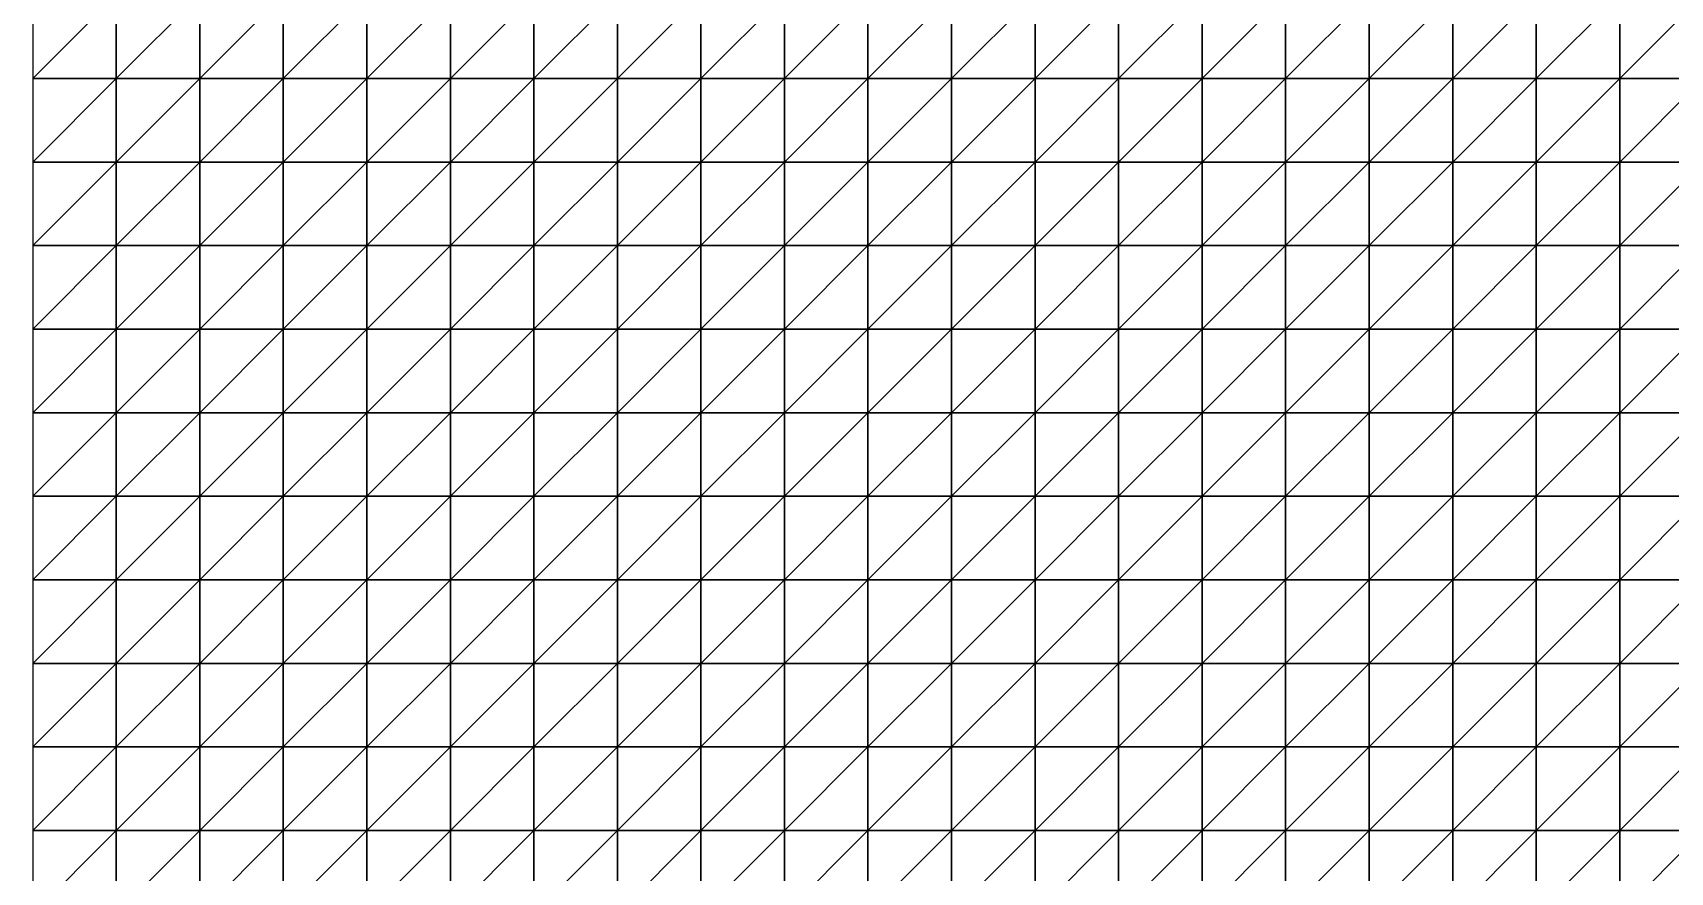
# Model space of a CAD drawing. Header units: metres. Extents: x 351000 to 353000, y 7455000 to 7457000.
# Drawn here: x 351000 to 351490.1, y 7455987.5 to 7456238.7 of the extents above; entities that cross this region are included whole.
import ezdxf

# ---------------------------------------------------------------- set-up
doc = ezdxf.new("R2010")
doc.units = ezdxf.units.M

msp = doc.modelspace()

# ---------------------------------------------------------------- linework, layer by layer
at = {"layer": 'BASE_OF_COVER_BOC'}
for points in [[(351000, 7456225, 1208.79), (351025, 7456225, 1209.56), (351025, 7456250, 1208.5)], [(351000, 7456225, 1208.79), (351025, 7456250, 1208.5), (351000, 7456250, 1208.9)], [(351025, 7456225, 1209.56), (351050, 7456225, 1208.87), (351050, 7456250, 1206.98)], [(351025, 7456225, 1209.56), (351050, 7456250, 1206.98), (351025, 7456250, 1208.5)], [(351050, 7456225, 1208.87), (351075, 7456225, 1207.13), (351075, 7456250, 1205.04)], [(351050, 7456225, 1208.87), (351075, 7456250, 1205.04), (351050, 7456250, 1206.98)], [(351075, 7456225, 1207.13), (351100, 7456225, 1205.11), (351100, 7456250, 1203.48)], [(351075, 7456225, 1207.13), (351100, 7456250, 1203.48), (351075, 7456250, 1205.04)], [(351100, 7456225, 1205.11), (351125, 7456225, 1203.62), (351125, 7456250, 1202.91)], [(351100, 7456225, 1205.11), (351125, 7456250, 1202.91), (351100, 7456250, 1203.48)], [(351125, 7456225, 1203.62), (351150, 7456225, 1203.2), (351150, 7456250, 1203.53)], [(351125, 7456225, 1203.62), (351150, 7456250, 1203.53), (351125, 7456250, 1202.91)], [(351150, 7456225, 1203.2), (351175, 7456225, 1203.99), (351175, 7456250, 1205.13)], [(351150, 7456225, 1203.2), (351175, 7456250, 1205.13), (351150, 7456250, 1203.53)], [(351175, 7456225, 1203.99), (351200, 7456225, 1205.66), (351200, 7456250, 1207.27)], [(351175, 7456225, 1203.99), (351200, 7456250, 1207.27), (351175, 7456250, 1205.13)], [(351200, 7456225, 1205.66), (351225, 7456225, 1207.69), (351225, 7456250, 1209.5)], [(351200, 7456225, 1205.66), (351225, 7456250, 1209.5), (351200, 7456250, 1207.27)], [(351225, 7456225, 1207.69), (351250, 7456225, 1209.62), (351250, 7456250, 1211.59)], [(351225, 7456225, 1207.69), (351250, 7456250, 1211.59), (351225, 7456250, 1209.5)], [(351250, 7456225, 1209.62), (351275, 7456225, 1211.33), (351275, 7456250, 1213.59)], [(351250, 7456225, 1209.62), (351275, 7456250, 1213.59), (351250, 7456250, 1211.59)], [(351275, 7456225, 1211.33), (351300, 7456225, 1212.78), (351300, 7456250, 1215.73)], [(351275, 7456225, 1211.33), (351300, 7456250, 1215.73), (351275, 7456250, 1213.59)], [(351300, 7456225, 1212.78), (351325, 7456225, 1214.23), (351325, 7456250, 1217.99)], [(351300, 7456225, 1212.78), (351325, 7456250, 1217.99), (351300, 7456250, 1215.73)], [(351325, 7456225, 1214.23), (351350, 7456225, 1215.93), (351350, 7456250, 1220.26)], [(351325, 7456225, 1214.23), (351350, 7456250, 1220.26), (351325, 7456250, 1217.99)], [(351350, 7456225, 1215.93), (351375, 7456225, 1217.93), (351375, 7456250, 1222.21)], [(351350, 7456225, 1215.93), (351375, 7456250, 1222.21), (351350, 7456250, 1220.26)], [(351375, 7456225, 1217.93), (351400, 7456225, 1220.06), (351400, 7456250, 1223.44)], [(351375, 7456225, 1217.93), (351400, 7456250, 1223.44), (351375, 7456250, 1222.21)], [(351400, 7456225, 1220.06), (351425, 7456225, 1222.05), (351425, 7456250, 1223.75)], [(351400, 7456225, 1220.06), (351425, 7456250, 1223.75), (351400, 7456250, 1223.44)], [(351425, 7456225, 1222.05), (351450, 7456225, 1223.75), (351450, 7456250, 1223.31)], [(351425, 7456225, 1222.05), (351450, 7456250, 1223.31), (351425, 7456250, 1223.75)], [(351450, 7456225, 1223.75), (351475, 7456225, 1225.33), (351475, 7456250, 1222.76)], [(351450, 7456225, 1223.75), (351475, 7456250, 1222.76), (351450, 7456250, 1223.31)], [(351475, 7456225, 1225.33), (351500, 7456225, 1227.28), (351500, 7456250, 1222.99)], [(351475, 7456225, 1225.33), (351500, 7456250, 1222.99), (351475, 7456250, 1222.76)], [(351000, 7456200, 1209.12), (351025, 7456200, 1210.86), (351025, 7456225, 1209.56)], [(351000, 7456200, 1209.12), (351025, 7456225, 1209.56), (351000, 7456225, 1208.79)], [(351025, 7456200, 1210.86), (351050, 7456200, 1211.07), (351050, 7456225, 1208.87)], [(351025, 7456200, 1210.86), (351050, 7456225, 1208.87), (351025, 7456225, 1209.56)], [(351050, 7456200, 1211.07), (351075, 7456200, 1209.79), (351075, 7456225, 1207.13)], [(351050, 7456200, 1211.07), (351075, 7456225, 1207.13), (351050, 7456225, 1208.87)], [(351075, 7456200, 1209.79), (351100, 7456200, 1207.54), (351100, 7456225, 1205.11)], [(351075, 7456200, 1209.79), (351100, 7456225, 1205.11), (351075, 7456225, 1207.13)], [(351100, 7456200, 1207.54), (351125, 7456200, 1205.13), (351125, 7456225, 1203.62)], [(351100, 7456200, 1207.54), (351125, 7456225, 1203.62), (351100, 7456225, 1205.11)], [(351125, 7456200, 1205.13), (351150, 7456200, 1203.39), (351150, 7456225, 1203.2)], [(351125, 7456200, 1205.13), (351150, 7456225, 1203.2), (351125, 7456225, 1203.62)], [(351150, 7456200, 1203.39), (351175, 7456200, 1202.83), (351175, 7456225, 1203.99)], [(351150, 7456200, 1203.39), (351175, 7456225, 1203.99), (351150, 7456225, 1203.2)], [(351175, 7456200, 1202.83), (351200, 7456200, 1203.5), (351200, 7456225, 1205.66)], [(351175, 7456200, 1202.83), (351200, 7456225, 1205.66), (351175, 7456225, 1203.99)], [(351200, 7456200, 1203.5), (351225, 7456200, 1205.07), (351225, 7456225, 1207.69)], [(351200, 7456200, 1203.5), (351225, 7456225, 1207.69), (351200, 7456225, 1205.66)], [(351225, 7456200, 1205.07), (351250, 7456200, 1207.07), (351250, 7456225, 1209.62)], [(351225, 7456200, 1205.07), (351250, 7456225, 1209.62), (351225, 7456225, 1207.69)], [(351250, 7456200, 1207.07), (351275, 7456200, 1208.93), (351275, 7456225, 1211.33)], [(351250, 7456200, 1207.07), (351275, 7456225, 1211.33), (351250, 7456225, 1209.62)], [(351275, 7456200, 1208.93), (351300, 7456200, 1210.49), (351300, 7456225, 1212.78)], [(351275, 7456200, 1208.93), (351300, 7456225, 1212.78), (351275, 7456225, 1211.33)], [(351300, 7456200, 1210.49), (351325, 7456200, 1211.92), (351325, 7456225, 1214.23)], [(351300, 7456200, 1210.49), (351325, 7456225, 1214.23), (351300, 7456225, 1212.78)], [(351325, 7456200, 1211.92), (351350, 7456200, 1213.59), (351350, 7456225, 1215.93)], [(351325, 7456200, 1211.92), (351350, 7456225, 1215.93), (351325, 7456225, 1214.23)], [(351350, 7456200, 1213.59), (351375, 7456200, 1215.81), (351375, 7456225, 1217.93)], [(351350, 7456200, 1213.59), (351375, 7456225, 1217.93), (351350, 7456225, 1215.93)], [(351375, 7456200, 1215.81), (351400, 7456200, 1218.69), (351400, 7456225, 1220.06)], [(351375, 7456200, 1215.81), (351400, 7456225, 1220.06), (351375, 7456225, 1217.93)], [(351400, 7456200, 1218.69), (351425, 7456200, 1222.07), (351425, 7456225, 1222.05)], [(351400, 7456200, 1218.69), (351425, 7456225, 1222.05), (351400, 7456225, 1220.06)], [(351425, 7456200, 1222.07), (351450, 7456200, 1225.65), (351450, 7456225, 1223.75)], [(351425, 7456200, 1222.07), (351450, 7456225, 1223.75), (351425, 7456225, 1222.05)], [(351450, 7456200, 1225.65), (351475, 7456200, 1229.2), (351475, 7456225, 1225.33)], [(351450, 7456200, 1225.65), (351475, 7456225, 1225.33), (351450, 7456225, 1223.75)], [(351475, 7456200, 1229.2), (351500, 7456200, 1232.73), (351500, 7456225, 1227.28)], [(351475, 7456200, 1229.2), (351500, 7456225, 1227.28), (351475, 7456225, 1225.33)], [(351000, 7456175, 1209.71), (351025, 7456175, 1211.88), (351025, 7456200, 1210.86)], [(351000, 7456175, 1209.71), (351025, 7456200, 1210.86), (351000, 7456200, 1209.12)], [(351025, 7456175, 1211.88), (351050, 7456175, 1212.71), (351050, 7456200, 1211.07)], [(351025, 7456175, 1211.88), (351050, 7456200, 1211.07), (351025, 7456200, 1210.86)], [(351050, 7456175, 1212.71), (351075, 7456175, 1211.96), (351075, 7456200, 1209.79)], [(351050, 7456175, 1212.71), (351075, 7456200, 1209.79), (351050, 7456200, 1211.07)], [(351075, 7456175, 1211.96), (351100, 7456175, 1209.81), (351100, 7456200, 1207.54)], [(351075, 7456175, 1211.96), (351100, 7456200, 1207.54), (351075, 7456200, 1209.79)], [(351100, 7456175, 1209.81), (351125, 7456175, 1206.88), (351125, 7456200, 1205.13)], [(351100, 7456175, 1209.81), (351125, 7456200, 1205.13), (351100, 7456200, 1207.54)], [(351125, 7456175, 1206.88), (351150, 7456175, 1204.08), (351150, 7456200, 1203.39)], [(351125, 7456175, 1206.88), (351150, 7456200, 1203.39), (351125, 7456200, 1205.13)], [(351150, 7456175, 1204.08), (351175, 7456175, 1202.23), (351175, 7456200, 1202.83)], [(351150, 7456175, 1204.08), (351175, 7456200, 1202.83), (351150, 7456200, 1203.39)], [(351175, 7456175, 1202.23), (351200, 7456175, 1201.85), (351200, 7456200, 1203.5)], [(351175, 7456175, 1202.23), (351200, 7456200, 1203.5), (351175, 7456200, 1202.83)], [(351200, 7456175, 1201.85), (351225, 7456175, 1203), (351225, 7456200, 1205.07)], [(351200, 7456175, 1201.85), (351225, 7456200, 1205.07), (351200, 7456200, 1203.5)], [(351225, 7456175, 1203), (351250, 7456175, 1205.15), (351250, 7456200, 1207.07)], [(351225, 7456175, 1203), (351250, 7456200, 1207.07), (351225, 7456200, 1205.07)], [(351250, 7456175, 1205.15), (351275, 7456175, 1207.69), (351275, 7456200, 1208.93)], [(351250, 7456175, 1205.15), (351275, 7456200, 1208.93), (351250, 7456200, 1207.07)], [(351275, 7456175, 1207.69), (351300, 7456175, 1210.15), (351300, 7456200, 1210.49)], [(351275, 7456175, 1207.69), (351300, 7456200, 1210.49), (351275, 7456200, 1208.93)], [(351300, 7456175, 1210.15), (351325, 7456175, 1212.39), (351325, 7456200, 1211.92)], [(351300, 7456175, 1210.15), (351325, 7456200, 1211.92), (351300, 7456200, 1210.49)], [(351325, 7456175, 1212.39), (351350, 7456175, 1214.6), (351350, 7456200, 1213.59)], [(351325, 7456175, 1212.39), (351350, 7456200, 1213.59), (351325, 7456200, 1211.92)], [(351350, 7456175, 1214.6), (351375, 7456175, 1217.16), (351375, 7456200, 1215.81)], [(351350, 7456175, 1214.6), (351375, 7456200, 1215.81), (351350, 7456200, 1213.59)], [(351375, 7456175, 1217.16), (351400, 7456175, 1220.37), (351400, 7456200, 1218.69)], [(351375, 7456175, 1217.16), (351400, 7456200, 1218.69), (351375, 7456200, 1215.81)], [(351400, 7456175, 1220.37), (351425, 7456175, 1224.31), (351425, 7456200, 1222.07)], [(351400, 7456175, 1220.37), (351425, 7456200, 1222.07), (351400, 7456200, 1218.69)], [(351425, 7456175, 1224.31), (351450, 7456175, 1228.76), (351450, 7456200, 1225.65)], [(351425, 7456175, 1224.31), (351450, 7456200, 1225.65), (351425, 7456200, 1222.07)], [(351450, 7456175, 1228.76), (351475, 7456175, 1233.34), (351475, 7456200, 1229.2)], [(351450, 7456175, 1228.76), (351475, 7456200, 1229.2), (351450, 7456200, 1225.65)], [(351475, 7456175, 1233.34), (351500, 7456175, 1237.73), (351500, 7456200, 1232.73)], [(351475, 7456175, 1233.34), (351500, 7456200, 1232.73), (351475, 7456200, 1229.2)], [(351000, 7456150, 1210.38), (351025, 7456150, 1212.34), (351025, 7456175, 1211.88)], [(351000, 7456150, 1210.38), (351025, 7456175, 1211.88), (351000, 7456175, 1209.71)], [(351025, 7456150, 1212.34), (351050, 7456150, 1213.37), (351050, 7456175, 1212.71)], [(351025, 7456150, 1212.34), (351050, 7456175, 1212.71), (351025, 7456175, 1211.88)], [(351050, 7456150, 1213.37), (351075, 7456150, 1213.07), (351075, 7456175, 1211.96)], [(351050, 7456150, 1213.37), (351075, 7456175, 1211.96), (351050, 7456175, 1212.71)], [(351075, 7456150, 1213.07), (351100, 7456150, 1211.37), (351100, 7456175, 1209.81)], [(351075, 7456150, 1213.07), (351100, 7456175, 1209.81), (351075, 7456175, 1211.96)], [(351100, 7456150, 1211.37), (351125, 7456150, 1208.59), (351125, 7456175, 1206.88)], [(351100, 7456150, 1211.37), (351125, 7456175, 1206.88), (351100, 7456175, 1209.81)], [(351125, 7456150, 1208.59), (351150, 7456150, 1205.49), (351150, 7456175, 1204.08)], [(351125, 7456150, 1208.59), (351150, 7456175, 1204.08), (351125, 7456175, 1206.88)], [(351150, 7456150, 1205.49), (351175, 7456150, 1203.02), (351175, 7456175, 1202.23)], [(351150, 7456150, 1205.49), (351175, 7456175, 1202.23), (351150, 7456175, 1204.08)], [(351175, 7456150, 1203.02), (351200, 7456150, 1202.07), (351200, 7456175, 1201.85)], [(351175, 7456150, 1203.02), (351200, 7456175, 1201.85), (351175, 7456175, 1202.23)], [(351200, 7456150, 1202.07), (351225, 7456150, 1202.88), (351225, 7456175, 1203)], [(351200, 7456150, 1202.07), (351225, 7456175, 1203), (351200, 7456175, 1201.85)], [(351225, 7456150, 1202.88), (351250, 7456150, 1205.3), (351250, 7456175, 1205.15)], [(351225, 7456150, 1202.88), (351250, 7456175, 1205.15), (351225, 7456175, 1203)], [(351250, 7456150, 1205.3), (351275, 7456150, 1208.75), (351275, 7456175, 1207.69)], [(351250, 7456150, 1205.3), (351275, 7456175, 1207.69), (351250, 7456175, 1205.15)], [(351275, 7456150, 1208.75), (351300, 7456150, 1212.5), (351300, 7456175, 1210.15)], [(351275, 7456150, 1208.75), (351300, 7456175, 1210.15), (351275, 7456175, 1207.69)], [(351300, 7456150, 1212.5), (351325, 7456150, 1216.01), (351325, 7456175, 1212.39)], [(351300, 7456150, 1212.5), (351325, 7456175, 1212.39), (351300, 7456175, 1210.15)], [(351325, 7456150, 1216.01), (351350, 7456150, 1219.09), (351350, 7456175, 1214.6)], [(351325, 7456150, 1216.01), (351350, 7456175, 1214.6), (351325, 7456175, 1212.39)], [(351350, 7456150, 1219.09), (351375, 7456150, 1221.93), (351375, 7456175, 1217.16)], [(351350, 7456150, 1219.09), (351375, 7456175, 1217.16), (351350, 7456175, 1214.6)], [(351375, 7456150, 1221.93), (351400, 7456150, 1224.91), (351400, 7456175, 1220.37)], [(351375, 7456150, 1221.93), (351400, 7456175, 1220.37), (351375, 7456175, 1217.16)], [(351400, 7456150, 1224.91), (351425, 7456150, 1228.36), (351425, 7456175, 1224.31)], [(351400, 7456150, 1224.91), (351425, 7456175, 1224.31), (351400, 7456175, 1220.37)], [(351425, 7456150, 1228.36), (351450, 7456150, 1232.34), (351450, 7456175, 1228.76)], [(351425, 7456150, 1228.36), (351450, 7456175, 1228.76), (351425, 7456175, 1224.31)], [(351450, 7456150, 1232.34), (351475, 7456150, 1236.63), (351475, 7456175, 1233.34)], [(351450, 7456150, 1232.34), (351475, 7456175, 1233.34), (351450, 7456175, 1228.76)], [(351475, 7456150, 1236.63), (351500, 7456150, 1240.87), (351500, 7456175, 1237.73)], [(351475, 7456150, 1236.63), (351500, 7456175, 1237.73), (351475, 7456175, 1233.34)], [(351000, 7456125, 1211.19), (351025, 7456125, 1212.57), (351025, 7456150, 1212.34)], [(351000, 7456125, 1211.19), (351025, 7456150, 1212.34), (351000, 7456150, 1210.38)], [(351025, 7456125, 1212.57), (351050, 7456125, 1213.39), (351050, 7456150, 1213.37)], [(351025, 7456125, 1212.57), (351050, 7456150, 1213.37), (351025, 7456150, 1212.34)], [(351050, 7456125, 1213.39), (351075, 7456125, 1213.38), (351075, 7456150, 1213.07)], [(351050, 7456125, 1213.39), (351075, 7456150, 1213.07), (351050, 7456150, 1213.37)], [(351075, 7456125, 1213.38), (351100, 7456125, 1212.37), (351100, 7456150, 1211.37)], [(351075, 7456125, 1213.38), (351100, 7456150, 1211.37), (351075, 7456150, 1213.07)], [(351100, 7456125, 1212.37), (351125, 7456125, 1210.4), (351125, 7456150, 1208.59)], [(351100, 7456125, 1212.37), (351125, 7456150, 1208.59), (351100, 7456150, 1211.37)], [(351125, 7456125, 1210.4), (351150, 7456125, 1207.95), (351150, 7456150, 1205.49)], [(351125, 7456125, 1210.4), (351150, 7456150, 1205.49), (351125, 7456150, 1208.59)], [(351150, 7456125, 1207.95), (351175, 7456125, 1205.88), (351175, 7456150, 1203.02)], [(351150, 7456125, 1207.95), (351175, 7456150, 1203.02), (351150, 7456150, 1205.49)], [(351175, 7456125, 1205.88), (351200, 7456125, 1204.93), (351200, 7456150, 1202.07)], [(351175, 7456125, 1205.88), (351200, 7456150, 1202.07), (351175, 7456150, 1203.02)], [(351200, 7456125, 1204.93), (351225, 7456125, 1205.73), (351225, 7456150, 1202.88)], [(351200, 7456125, 1204.93), (351225, 7456150, 1202.88), (351200, 7456150, 1202.07)], [(351225, 7456125, 1205.73), (351250, 7456125, 1208.41), (351250, 7456150, 1205.3)], [(351225, 7456125, 1205.73), (351250, 7456150, 1205.3), (351225, 7456150, 1202.88)], [(351250, 7456125, 1208.41), (351275, 7456125, 1212.57), (351275, 7456150, 1208.75)], [(351250, 7456125, 1208.41), (351275, 7456150, 1208.75), (351250, 7456150, 1205.3)], [(351275, 7456125, 1212.57), (351300, 7456125, 1217.4), (351300, 7456150, 1212.5)], [(351275, 7456125, 1212.57), (351300, 7456150, 1212.5), (351275, 7456150, 1208.75)], [(351300, 7456125, 1217.4), (351325, 7456125, 1222.04), (351325, 7456150, 1216.01)], [(351300, 7456125, 1217.4), (351325, 7456150, 1216.01), (351300, 7456150, 1212.5)], [(351325, 7456125, 1222.04), (351350, 7456125, 1225.91), (351350, 7456150, 1219.09)], [(351325, 7456125, 1222.04), (351350, 7456150, 1219.09), (351325, 7456150, 1216.01)], [(351350, 7456125, 1225.91), (351375, 7456125, 1228.84), (351375, 7456150, 1221.93)], [(351350, 7456125, 1225.91), (351375, 7456150, 1221.93), (351350, 7456150, 1219.09)], [(351375, 7456125, 1228.84), (351400, 7456125, 1231.11), (351400, 7456150, 1224.91)], [(351375, 7456125, 1228.84), (351400, 7456150, 1224.91), (351375, 7456150, 1221.93)], [(351400, 7456125, 1231.11), (351425, 7456125, 1233.22), (351425, 7456150, 1228.36)], [(351400, 7456125, 1231.11), (351425, 7456150, 1228.36), (351400, 7456150, 1224.91)], [(351425, 7456125, 1233.22), (351450, 7456125, 1235.6), (351450, 7456150, 1232.34)], [(351425, 7456125, 1233.22), (351450, 7456150, 1232.34), (351425, 7456150, 1228.36)], [(351450, 7456125, 1235.6), (351475, 7456125, 1238.45), (351475, 7456150, 1236.63)], [(351450, 7456125, 1235.6), (351475, 7456150, 1236.63), (351450, 7456150, 1232.34)], [(351475, 7456125, 1238.45), (351500, 7456125, 1241.63), (351500, 7456150, 1240.87)], [(351475, 7456125, 1238.45), (351500, 7456150, 1240.87), (351475, 7456150, 1236.63)], [(351000, 7456100, 1212.6), (351025, 7456100, 1213.4), (351025, 7456125, 1212.57)], [(351000, 7456100, 1212.6), (351025, 7456125, 1212.57), (351000, 7456125, 1211.19)], [(351025, 7456100, 1213.4), (351050, 7456100, 1213.82), (351050, 7456125, 1213.39)], [(351025, 7456100, 1213.4), (351050, 7456125, 1213.39), (351025, 7456125, 1212.57)], [(351050, 7456100, 1213.82), (351075, 7456100, 1213.9), (351075, 7456125, 1213.38)], [(351050, 7456100, 1213.82), (351075, 7456125, 1213.38), (351050, 7456125, 1213.39)], [(351075, 7456100, 1213.9), (351100, 7456100, 1213.56), (351100, 7456125, 1212.37)], [(351075, 7456100, 1213.9), (351100, 7456125, 1212.37), (351075, 7456125, 1213.38)], [(351100, 7456100, 1213.56), (351125, 7456100, 1212.76), (351125, 7456125, 1210.4)], [(351100, 7456100, 1213.56), (351125, 7456125, 1210.4), (351100, 7456125, 1212.37)], [(351125, 7456100, 1212.76), (351150, 7456100, 1211.71), (351150, 7456125, 1207.95)], [(351125, 7456100, 1212.76), (351150, 7456125, 1207.95), (351125, 7456125, 1210.4)], [(351150, 7456100, 1211.71), (351175, 7456100, 1210.72), (351175, 7456125, 1205.88)], [(351150, 7456100, 1211.71), (351175, 7456125, 1205.88), (351150, 7456125, 1207.95)], [(351175, 7456100, 1210.72), (351200, 7456100, 1210.45), (351200, 7456125, 1204.93)], [(351175, 7456100, 1210.72), (351200, 7456125, 1204.93), (351175, 7456125, 1205.88)], [(351200, 7456100, 1210.45), (351225, 7456100, 1211.54), (351225, 7456125, 1205.73)], [(351200, 7456100, 1210.45), (351225, 7456125, 1205.73), (351200, 7456125, 1204.93)], [(351225, 7456100, 1211.54), (351250, 7456100, 1214.33), (351250, 7456125, 1208.41)], [(351225, 7456100, 1211.54), (351250, 7456125, 1208.41), (351225, 7456125, 1205.73)], [(351250, 7456100, 1214.33), (351275, 7456100, 1218.66), (351275, 7456125, 1212.57)], [(351250, 7456100, 1214.33), (351275, 7456125, 1212.57), (351250, 7456125, 1208.41)], [(351275, 7456100, 1218.66), (351300, 7456100, 1223.86), (351300, 7456125, 1217.4)], [(351275, 7456100, 1218.66), (351300, 7456125, 1217.4), (351275, 7456125, 1212.57)], [(351300, 7456100, 1223.86), (351325, 7456100, 1229), (351325, 7456125, 1222.04)], [(351300, 7456100, 1223.86), (351325, 7456125, 1222.04), (351300, 7456125, 1217.4)], [(351325, 7456100, 1229), (351350, 7456100, 1233.19), (351350, 7456125, 1225.91)], [(351325, 7456100, 1229), (351350, 7456125, 1225.91), (351325, 7456125, 1222.04)], [(351350, 7456100, 1233.19), (351375, 7456100, 1235.94), (351375, 7456125, 1228.84)], [(351350, 7456100, 1233.19), (351375, 7456125, 1228.84), (351350, 7456125, 1225.91)], [(351375, 7456100, 1235.94), (351400, 7456100, 1237.3), (351400, 7456125, 1231.11)], [(351375, 7456100, 1235.94), (351400, 7456125, 1231.11), (351375, 7456125, 1228.84)], [(351400, 7456100, 1237.3), (351425, 7456100, 1237.76), (351425, 7456125, 1233.22)], [(351400, 7456100, 1237.3), (351425, 7456125, 1233.22), (351400, 7456125, 1231.11)], [(351425, 7456100, 1237.76), (351450, 7456100, 1238.09), (351450, 7456125, 1235.6)], [(351425, 7456100, 1237.76), (351450, 7456125, 1235.6), (351425, 7456125, 1233.22)], [(351450, 7456100, 1238.09), (351475, 7456100, 1238.91), (351475, 7456125, 1238.45)], [(351450, 7456100, 1238.09), (351475, 7456125, 1238.45), (351450, 7456125, 1235.6)], [(351475, 7456100, 1238.91), (351500, 7456100, 1240.54), (351500, 7456125, 1241.63)], [(351475, 7456100, 1238.91), (351500, 7456125, 1241.63), (351475, 7456125, 1238.45)], [(351000, 7456075, 1215.26), (351025, 7456075, 1215.83), (351025, 7456100, 1213.4)], [(351000, 7456075, 1215.26), (351025, 7456100, 1213.4), (351000, 7456100, 1212.6)], [(351025, 7456075, 1215.83), (351050, 7456075, 1215.88), (351050, 7456100, 1213.82)], [(351025, 7456075, 1215.83), (351050, 7456100, 1213.82), (351025, 7456100, 1213.4)], [(351050, 7456075, 1215.88), (351075, 7456075, 1215.82), (351075, 7456100, 1213.9)], [(351050, 7456075, 1215.88), (351075, 7456100, 1213.9), (351050, 7456100, 1213.82)], [(351075, 7456075, 1215.82), (351100, 7456075, 1215.89), (351100, 7456100, 1213.56)], [(351075, 7456075, 1215.82), (351100, 7456100, 1213.56), (351075, 7456100, 1213.9)], [(351100, 7456075, 1215.89), (351125, 7456075, 1216.16), (351125, 7456100, 1212.76)], [(351100, 7456075, 1215.89), (351125, 7456100, 1212.76), (351100, 7456100, 1213.56)], [(351125, 7456075, 1216.16), (351150, 7456075, 1216.47), (351150, 7456100, 1211.71)], [(351125, 7456075, 1216.16), (351150, 7456100, 1211.71), (351125, 7456100, 1212.76)], [(351150, 7456075, 1216.47), (351175, 7456075, 1216.88), (351175, 7456100, 1210.72)], [(351150, 7456075, 1216.47), (351175, 7456100, 1210.72), (351150, 7456100, 1211.71)], [(351175, 7456075, 1216.88), (351200, 7456075, 1217.65), (351200, 7456100, 1210.45)], [(351175, 7456075, 1216.88), (351200, 7456100, 1210.45), (351175, 7456100, 1210.72)], [(351200, 7456075, 1217.65), (351225, 7456075, 1219.21), (351225, 7456100, 1211.54)], [(351200, 7456075, 1217.65), (351225, 7456100, 1211.54), (351200, 7456100, 1210.45)], [(351225, 7456075, 1219.21), (351250, 7456075, 1221.92), (351250, 7456100, 1214.33)], [(351225, 7456075, 1219.21), (351250, 7456100, 1214.33), (351225, 7456100, 1211.54)], [(351250, 7456075, 1221.92), (351275, 7456075, 1225.81), (351275, 7456100, 1218.66)], [(351250, 7456075, 1221.92), (351275, 7456100, 1218.66), (351250, 7456100, 1214.33)], [(351275, 7456075, 1225.81), (351300, 7456075, 1230.53), (351300, 7456100, 1223.86)], [(351275, 7456075, 1225.81), (351300, 7456100, 1223.86), (351275, 7456100, 1218.66)], [(351300, 7456075, 1230.53), (351325, 7456075, 1235.28), (351325, 7456100, 1229)], [(351300, 7456075, 1230.53), (351325, 7456100, 1229), (351300, 7456100, 1223.86)], [(351325, 7456075, 1235.28), (351350, 7456075, 1239.18), (351350, 7456100, 1233.19)], [(351325, 7456075, 1235.28), (351350, 7456100, 1233.19), (351325, 7456100, 1229)], [(351350, 7456075, 1239.18), (351375, 7456075, 1241.52), (351375, 7456100, 1235.94)], [(351350, 7456075, 1239.18), (351375, 7456100, 1235.94), (351350, 7456100, 1233.19)], [(351375, 7456075, 1241.52), (351400, 7456075, 1242.08), (351400, 7456100, 1237.3)], [(351375, 7456075, 1241.52), (351400, 7456100, 1237.3), (351375, 7456100, 1235.94)], [(351400, 7456075, 1242.08), (351425, 7456075, 1241.24), (351425, 7456100, 1237.76)], [(351400, 7456075, 1242.08), (351425, 7456100, 1237.76), (351400, 7456100, 1237.3)], [(351425, 7456075, 1241.24), (351450, 7456075, 1239.84), (351450, 7456100, 1238.09)], [(351425, 7456075, 1241.24), (351450, 7456100, 1238.09), (351425, 7456100, 1237.76)], [(351450, 7456075, 1239.84), (351475, 7456075, 1238.83), (351475, 7456100, 1238.91)], [(351450, 7456075, 1239.84), (351475, 7456100, 1238.91), (351450, 7456100, 1238.09)], [(351475, 7456075, 1238.83), (351500, 7456075, 1238.98), (351500, 7456100, 1240.54)], [(351475, 7456075, 1238.83), (351500, 7456100, 1240.54), (351475, 7456100, 1238.91)], [(351000, 7456050, 1219.65), (351025, 7456050, 1220.43), (351025, 7456075, 1215.83)], [(351000, 7456050, 1219.65), (351025, 7456075, 1215.83), (351000, 7456075, 1215.26)], [(351025, 7456050, 1220.43), (351050, 7456050, 1220.29), (351050, 7456075, 1215.88)], [(351025, 7456050, 1220.43), (351050, 7456075, 1215.88), (351025, 7456075, 1215.83)], [(351050, 7456050, 1220.29), (351075, 7456050, 1219.93), (351075, 7456075, 1215.82)], [(351050, 7456050, 1220.29), (351075, 7456075, 1215.82), (351050, 7456075, 1215.88)], [(351075, 7456050, 1219.93), (351100, 7456050, 1219.97), (351100, 7456075, 1215.89)], [(351075, 7456050, 1219.93), (351100, 7456075, 1215.89), (351075, 7456075, 1215.82)], [(351100, 7456050, 1219.97), (351125, 7456050, 1220.57), (351125, 7456075, 1216.16)], [(351100, 7456050, 1219.97), (351125, 7456075, 1216.16), (351100, 7456075, 1215.89)], [(351125, 7456050, 1220.57), (351150, 7456050, 1221.71), (351150, 7456075, 1216.47)], [(351125, 7456050, 1220.57), (351150, 7456075, 1216.47), (351125, 7456075, 1216.16)], [(351150, 7456050, 1221.71), (351175, 7456050, 1223.2), (351175, 7456075, 1216.88)], [(351150, 7456050, 1221.71), (351175, 7456075, 1216.88), (351150, 7456075, 1216.47)], [(351175, 7456050, 1223.2), (351200, 7456050, 1224.95), (351200, 7456075, 1217.65)], [(351175, 7456050, 1223.2), (351200, 7456075, 1217.65), (351175, 7456075, 1216.88)], [(351200, 7456050, 1224.95), (351225, 7456050, 1226.99), (351225, 7456075, 1219.21)], [(351200, 7456050, 1224.95), (351225, 7456075, 1219.21), (351200, 7456075, 1217.65)], [(351225, 7456050, 1226.99), (351250, 7456050, 1229.49), (351250, 7456075, 1221.92)], [(351225, 7456050, 1226.99), (351250, 7456075, 1221.92), (351225, 7456075, 1219.21)], [(351250, 7456050, 1229.49), (351275, 7456050, 1232.59), (351275, 7456075, 1225.81)], [(351250, 7456050, 1229.49), (351275, 7456075, 1225.81), (351250, 7456075, 1221.92)], [(351275, 7456050, 1232.59), (351300, 7456050, 1236.19), (351300, 7456075, 1230.53)], [(351275, 7456050, 1232.59), (351300, 7456075, 1230.53), (351275, 7456075, 1225.81)], [(351300, 7456050, 1236.19), (351325, 7456050, 1239.86), (351325, 7456075, 1235.28)], [(351300, 7456050, 1236.19), (351325, 7456075, 1235.28), (351300, 7456075, 1230.53)], [(351325, 7456050, 1239.86), (351350, 7456050, 1242.94), (351350, 7456075, 1239.18)], [(351325, 7456050, 1239.86), (351350, 7456075, 1239.18), (351325, 7456075, 1235.28)], [(351350, 7456050, 1242.94), (351375, 7456050, 1244.74), (351375, 7456075, 1241.52)], [(351350, 7456050, 1242.94), (351375, 7456075, 1241.52), (351350, 7456075, 1239.18)], [(351375, 7456050, 1244.74), (351400, 7456050, 1244.88), (351400, 7456075, 1242.08)], [(351375, 7456050, 1244.74), (351400, 7456075, 1242.08), (351375, 7456075, 1241.52)], [(351400, 7456050, 1244.88), (351425, 7456050, 1243.51), (351425, 7456075, 1241.24)], [(351400, 7456050, 1244.88), (351425, 7456075, 1241.24), (351400, 7456075, 1242.08)], [(351425, 7456050, 1243.51), (351450, 7456050, 1241.3), (351450, 7456075, 1239.84)], [(351425, 7456050, 1243.51), (351450, 7456075, 1239.84), (351425, 7456075, 1241.24)], [(351450, 7456050, 1241.3), (351475, 7456050, 1239.28), (351475, 7456075, 1238.83)], [(351450, 7456050, 1241.3), (351475, 7456075, 1238.83), (351450, 7456075, 1239.84)], [(351475, 7456050, 1239.28), (351500, 7456050, 1238.48), (351500, 7456075, 1238.98)], [(351475, 7456050, 1239.28), (351500, 7456075, 1238.98), (351475, 7456075, 1238.83)], [(351000, 7456025, 1225.69), (351025, 7456025, 1226.98), (351025, 7456050, 1220.43)], [(351000, 7456025, 1225.69), (351025, 7456050, 1220.43), (351000, 7456050, 1219.65)], [(351025, 7456025, 1226.98), (351050, 7456025, 1226.87), (351050, 7456050, 1220.29)], [(351025, 7456025, 1226.98), (351050, 7456050, 1220.29), (351025, 7456050, 1220.43)], [(351050, 7456025, 1226.87), (351075, 7456025, 1226.15), (351075, 7456050, 1219.93)], [(351050, 7456025, 1226.87), (351075, 7456050, 1219.93), (351050, 7456050, 1220.29)], [(351075, 7456025, 1226.15), (351100, 7456025, 1225.55), (351100, 7456050, 1219.97)], [(351075, 7456025, 1226.15), (351100, 7456050, 1219.97), (351075, 7456050, 1219.93)], [(351100, 7456025, 1225.55), (351125, 7456025, 1225.67), (351125, 7456050, 1220.57)], [(351100, 7456025, 1225.55), (351125, 7456050, 1220.57), (351100, 7456050, 1219.97)], [(351125, 7456025, 1225.67), (351150, 7456025, 1226.72), (351150, 7456050, 1221.71)], [(351125, 7456025, 1225.67), (351150, 7456050, 1221.71), (351125, 7456050, 1220.57)], [(351150, 7456025, 1226.72), (351175, 7456025, 1228.55), (351175, 7456050, 1223.2)], [(351150, 7456025, 1226.72), (351175, 7456050, 1223.2), (351150, 7456050, 1221.71)], [(351175, 7456025, 1228.55), (351200, 7456025, 1230.82), (351200, 7456050, 1224.95)], [(351175, 7456025, 1228.55), (351200, 7456050, 1224.95), (351175, 7456050, 1223.2)], [(351200, 7456025, 1230.82), (351225, 7456025, 1233.19), (351225, 7456050, 1226.99)], [(351200, 7456025, 1230.82), (351225, 7456050, 1226.99), (351200, 7456050, 1224.95)], [(351225, 7456025, 1233.19), (351250, 7456025, 1235.52), (351250, 7456050, 1229.49)], [(351225, 7456025, 1233.19), (351250, 7456050, 1229.49), (351225, 7456050, 1226.99)], [(351250, 7456025, 1235.52), (351275, 7456025, 1237.84), (351275, 7456050, 1232.59)], [(351250, 7456025, 1235.52), (351275, 7456050, 1232.59), (351250, 7456050, 1229.49)], [(351275, 7456025, 1237.84), (351300, 7456025, 1240.2), (351300, 7456050, 1236.19)], [(351275, 7456025, 1237.84), (351300, 7456050, 1236.19), (351275, 7456050, 1232.59)], [(351300, 7456025, 1240.2), (351325, 7456025, 1242.54), (351325, 7456050, 1239.86)], [(351300, 7456025, 1240.2), (351325, 7456050, 1239.86), (351300, 7456050, 1236.19)], [(351325, 7456025, 1242.54), (351350, 7456025, 1244.57), (351350, 7456050, 1242.94)], [(351325, 7456025, 1242.54), (351350, 7456050, 1242.94), (351325, 7456050, 1239.86)], [(351350, 7456025, 1244.57), (351375, 7456025, 1245.85), (351375, 7456050, 1244.74)], [(351350, 7456025, 1244.57), (351375, 7456050, 1244.74), (351350, 7456050, 1242.94)], [(351375, 7456025, 1245.85), (351400, 7456025, 1245.99), (351400, 7456050, 1244.88)], [(351375, 7456025, 1245.85), (351400, 7456050, 1244.88), (351375, 7456050, 1244.74)], [(351400, 7456025, 1245.99), (351425, 7456025, 1244.91), (351425, 7456050, 1243.51)], [(351400, 7456025, 1245.99), (351425, 7456050, 1243.51), (351400, 7456050, 1244.88)], [(351425, 7456025, 1244.91), (351450, 7456025, 1242.98), (351450, 7456050, 1241.3)], [(351425, 7456025, 1244.91), (351450, 7456050, 1241.3), (351425, 7456050, 1243.51)], [(351450, 7456025, 1242.98), (351475, 7456025, 1241.02), (351475, 7456050, 1239.28)], [(351450, 7456025, 1242.98), (351475, 7456050, 1239.28), (351450, 7456050, 1241.3)], [(351475, 7456025, 1241.02), (351500, 7456025, 1240.03), (351500, 7456050, 1238.48)], [(351475, 7456025, 1241.02), (351500, 7456050, 1238.48), (351475, 7456050, 1239.28)], [(351000, 7456000, 1232.57), (351025, 7456000, 1234.42), (351025, 7456025, 1226.98)], [(351000, 7456000, 1232.57), (351025, 7456025, 1226.98), (351000, 7456025, 1225.69)], [(351025, 7456000, 1234.42), (351050, 7456000, 1234.53), (351050, 7456025, 1226.87)], [(351025, 7456000, 1234.42), (351050, 7456025, 1226.87), (351025, 7456025, 1226.98)], [(351050, 7456000, 1234.53), (351075, 7456000, 1233.37), (351075, 7456025, 1226.15)], [(351050, 7456000, 1234.53), (351075, 7456025, 1226.15), (351050, 7456025, 1226.87)], [(351075, 7456000, 1233.37), (351100, 7456000, 1231.84), (351100, 7456025, 1225.55)], [(351075, 7456000, 1233.37), (351100, 7456025, 1225.55), (351075, 7456025, 1226.15)], [(351100, 7456000, 1231.84), (351125, 7456000, 1230.85), (351125, 7456025, 1225.67)], [(351100, 7456000, 1231.84), (351125, 7456025, 1225.67), (351100, 7456025, 1225.55)], [(351125, 7456000, 1230.85), (351150, 7456000, 1230.96), (351150, 7456025, 1226.72)], [(351125, 7456000, 1230.85), (351150, 7456025, 1226.72), (351125, 7456025, 1225.67)], [(351150, 7456000, 1230.96), (351175, 7456000, 1232.25), (351175, 7456025, 1228.55)], [(351150, 7456000, 1230.96), (351175, 7456025, 1228.55), (351150, 7456025, 1226.72)], [(351175, 7456000, 1232.25), (351200, 7456000, 1234.39), (351200, 7456025, 1230.82)], [(351175, 7456000, 1232.25), (351200, 7456025, 1230.82), (351175, 7456025, 1228.55)], [(351200, 7456000, 1234.39), (351225, 7456000, 1236.84), (351225, 7456025, 1233.19)], [(351200, 7456000, 1234.39), (351225, 7456025, 1233.19), (351200, 7456025, 1230.82)], [(351225, 7456000, 1236.84), (351250, 7456000, 1239.12), (351250, 7456025, 1235.52)], [(351225, 7456000, 1236.84), (351250, 7456025, 1235.52), (351225, 7456025, 1233.19)], [(351250, 7456000, 1239.12), (351275, 7456000, 1241.01), (351275, 7456025, 1237.84)], [(351250, 7456000, 1239.12), (351275, 7456025, 1237.84), (351250, 7456025, 1235.52)], [(351275, 7456000, 1241.01), (351300, 7456000, 1242.52), (351300, 7456025, 1240.2)], [(351275, 7456000, 1241.01), (351300, 7456025, 1240.2), (351275, 7456025, 1237.84)], [(351300, 7456000, 1242.52), (351325, 7456000, 1243.8), (351325, 7456025, 1242.54)], [(351300, 7456000, 1242.52), (351325, 7456025, 1242.54), (351300, 7456025, 1240.2)], [(351325, 7456000, 1243.8), (351350, 7456000, 1244.93), (351350, 7456025, 1244.57)], [(351325, 7456000, 1243.8), (351350, 7456025, 1244.57), (351325, 7456025, 1242.54)], [(351350, 7456000, 1244.93), (351375, 7456000, 1245.82), (351375, 7456025, 1245.85)], [(351350, 7456000, 1244.93), (351375, 7456025, 1245.85), (351350, 7456025, 1244.57)], [(351375, 7456000, 1245.82), (351400, 7456000, 1246.25), (351400, 7456025, 1245.99)], [(351375, 7456000, 1245.82), (351400, 7456025, 1245.99), (351375, 7456025, 1245.85)], [(351400, 7456000, 1246.25), (351425, 7456000, 1246.03), (351425, 7456025, 1244.91)], [(351400, 7456000, 1246.25), (351425, 7456025, 1244.91), (351400, 7456025, 1245.99)], [(351425, 7456000, 1246.03), (351450, 7456000, 1245.21), (351450, 7456025, 1242.98)], [(351425, 7456000, 1246.03), (351450, 7456025, 1242.98), (351425, 7456025, 1244.91)], [(351450, 7456000, 1245.21), (351475, 7456000, 1244.22), (351475, 7456025, 1241.02)], [(351450, 7456000, 1245.21), (351475, 7456025, 1241.02), (351450, 7456025, 1242.98)], [(351475, 7456000, 1244.22), (351500, 7456000, 1243.75), (351500, 7456025, 1240.03)], [(351475, 7456000, 1244.22), (351500, 7456025, 1240.03), (351475, 7456025, 1241.02)], [(351000, 7455975, 1239.06), (351025, 7455975, 1241.3), (351025, 7456000, 1234.42)], [(351000, 7455975, 1239.06), (351025, 7456000, 1234.42), (351000, 7456000, 1232.57)], [(351025, 7455975, 1241.3), (351050, 7455975, 1241.55), (351050, 7456000, 1234.53)], [(351025, 7455975, 1241.3), (351050, 7456000, 1234.53), (351025, 7456000, 1234.42)], [(351050, 7455975, 1241.55), (351075, 7455975, 1240.11), (351075, 7456000, 1233.37)], [(351050, 7455975, 1241.55), (351075, 7456000, 1233.37), (351050, 7456000, 1234.53)], [(351075, 7455975, 1240.11), (351100, 7455975, 1237.77), (351100, 7456000, 1231.84)], [(351075, 7455975, 1240.11), (351100, 7456000, 1231.84), (351075, 7456000, 1233.37)], [(351100, 7455975, 1237.77), (351125, 7455975, 1235.5), (351125, 7456000, 1230.85)], [(351100, 7455975, 1237.77), (351125, 7456000, 1230.85), (351100, 7456000, 1231.84)], [(351125, 7455975, 1235.5), (351150, 7455975, 1234.2), (351150, 7456000, 1230.96)], [(351125, 7455975, 1235.5), (351150, 7456000, 1230.96), (351125, 7456000, 1230.85)], [(351150, 7455975, 1234.2), (351175, 7455975, 1234.29), (351175, 7456000, 1232.25)], [(351150, 7455975, 1234.2), (351175, 7456000, 1232.25), (351150, 7456000, 1230.96)], [(351175, 7455975, 1234.29), (351200, 7455975, 1235.7), (351200, 7456000, 1234.39)], [(351175, 7455975, 1234.29), (351200, 7456000, 1234.39), (351175, 7456000, 1232.25)], [(351200, 7455975, 1235.7), (351225, 7455975, 1237.9), (351225, 7456000, 1236.84)], [(351200, 7455975, 1235.7), (351225, 7456000, 1236.84), (351200, 7456000, 1234.39)], [(351225, 7455975, 1237.9), (351250, 7455975, 1240.23), (351250, 7456000, 1239.12)], [(351225, 7455975, 1237.9), (351250, 7456000, 1239.12), (351225, 7456000, 1236.84)], [(351250, 7455975, 1240.23), (351275, 7455975, 1242.16), (351275, 7456000, 1241.01)], [(351250, 7455975, 1240.23), (351275, 7456000, 1241.01), (351250, 7456000, 1239.12)], [(351275, 7455975, 1242.16), (351300, 7455975, 1243.51), (351300, 7456000, 1242.52)], [(351275, 7455975, 1242.16), (351300, 7456000, 1242.52), (351275, 7456000, 1241.01)], [(351300, 7455975, 1243.51), (351325, 7455975, 1244.38), (351325, 7456000, 1243.8)], [(351300, 7455975, 1243.51), (351325, 7456000, 1243.8), (351300, 7456000, 1242.52)], [(351325, 7455975, 1244.38), (351350, 7455975, 1245.05), (351350, 7456000, 1244.93)], [(351325, 7455975, 1244.38), (351350, 7456000, 1244.93), (351325, 7456000, 1243.8)], [(351350, 7455975, 1245.05), (351375, 7455975, 1245.78), (351375, 7456000, 1245.82)], [(351350, 7455975, 1245.05), (351375, 7456000, 1245.82), (351350, 7456000, 1244.93)], [(351375, 7455975, 1245.78), (351400, 7455975, 1246.59), (351400, 7456000, 1246.25)], [(351375, 7455975, 1245.78), (351400, 7456000, 1246.25), (351375, 7456000, 1245.82)], [(351400, 7455975, 1246.59), (351425, 7455975, 1247.38), (351425, 7456000, 1246.03)], [(351400, 7455975, 1246.59), (351425, 7456000, 1246.03), (351400, 7456000, 1246.25)], [(351425, 7455975, 1247.38), (351450, 7455975, 1247.98), (351450, 7456000, 1245.21)], [(351425, 7455975, 1247.38), (351450, 7456000, 1245.21), (351425, 7456000, 1246.03)], [(351450, 7455975, 1247.98), (351475, 7455975, 1248.41), (351475, 7456000, 1244.22)], [(351450, 7455975, 1247.98), (351475, 7456000, 1244.22), (351450, 7456000, 1245.21)], [(351475, 7455975, 1248.41), (351500, 7455975, 1248.95), (351500, 7456000, 1243.75)], [(351475, 7455975, 1248.41), (351500, 7456000, 1243.75), (351475, 7456000, 1244.22)]]:
    msp.add_3dface(points, dxfattribs=at)

doc.saveas('drawing.dxf')
